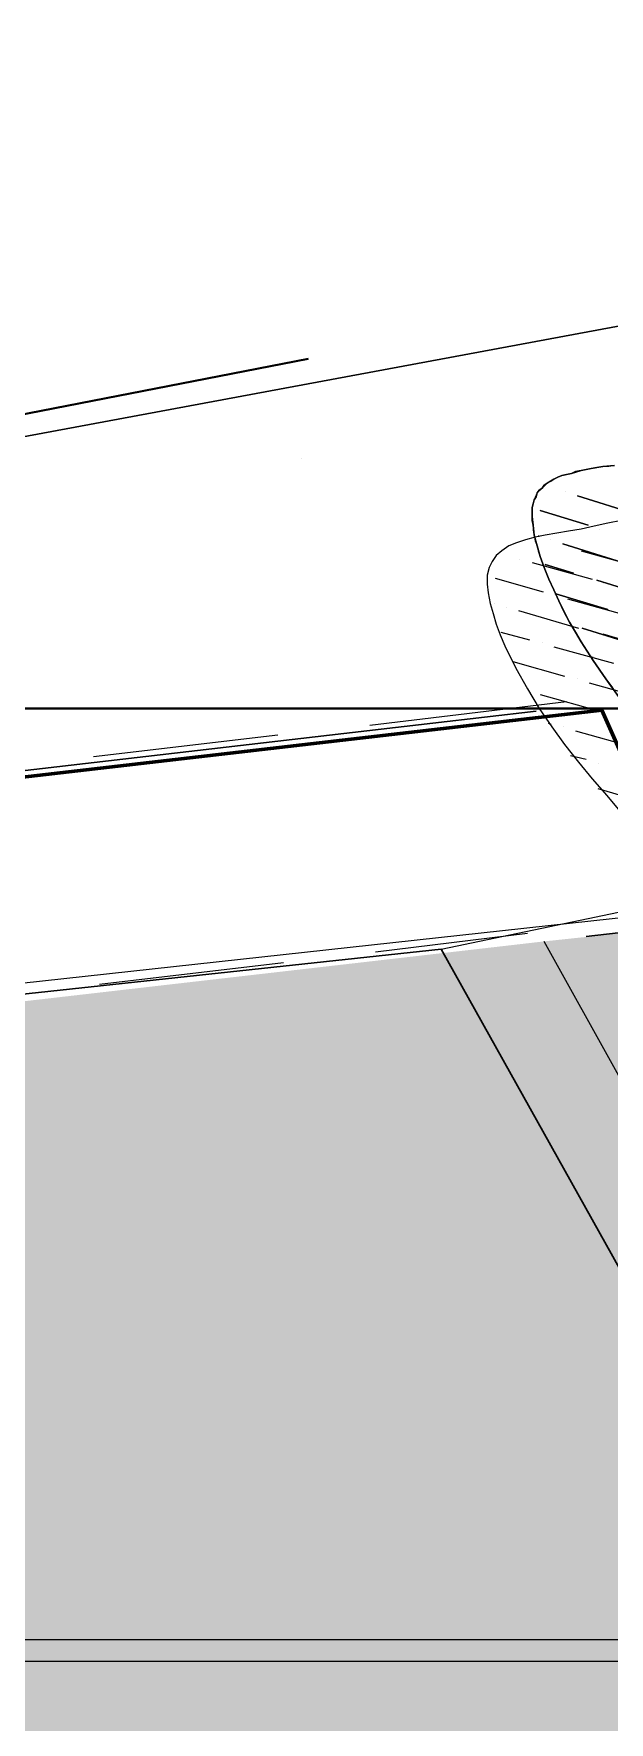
# Model space of a CAD drawing. Header units: millimetres. Extents: x -5841 to 140562, y 1006 to 102310.
# Drawn here: x 101929 to 102551, y 38359 to 40184 of the extents above; entities that cross this region are included whole.
import ezdxf

# ---------------------------------------------------------------- set-up
doc = ezdxf.new("R2010")
doc.units = ezdxf.units.MM
doc.header["$LTSCALE"] = 10
doc.layers.add('PDF18_0', color=7, linetype='Continuous')
doc.layers.add('PDF18_WALLS', color=7, linetype='Continuous')
for name, color, linetype, true_color in [('PDF18_1_DRAWING', 7, 'Continuous', 0x5cb800), ('PDF18_KD - WALL - LOADBEARING', 7, 'Continuous', 0xc0ab87), ('PDF18_SURVEY_POINTS', 7, 'Continuous', 0x636466)]:
    doc.layers.add(name, color=color, linetype=linetype, true_color=true_color)
picture_1 = doc.add_image_def('image23.png', size_in_pixel=(325, 2133))
picture_2 = doc.add_image_def('image27.png', size_in_pixel=(318, 2147))
picture_3 = doc.add_image_def('image28.png', size_in_pixel=(318, 2147))
picture_4 = doc.add_image_def('image29.png', size_in_pixel=(318, 2147))

msp = doc.modelspace()

# ---------------------------------------------------------------- linework, layer by layer
at = {"layer": 'PDF18_0', "lineweight": 0}
for points in [[(102556.78454, 39716.95851), (102544.08486, 39715.90021), (102531.38518, 39713.78359), (102520.80212, 39711.66698), (102510.21905, 39708.49206), (102499.63599, 39706.37545), (102491.16954, 39702.14222), (102483.76139, 39697.909), (102478.46986, 39692.61746), (102473.17832, 39687.32593), (102470.0034, 39679.91778), (102467.88679, 39671.45133), (102467.88679, 39661.92657), (102468.9451, 39652.40181), (102470.0034, 39641.81875), (102473.17832, 39630.17738), (102476.35324, 39618.536), (102480.58647, 39606.89463), (102485.878, 39594.19495), (102496.46107, 39570.91221), (102508.10244, 39547.62947), (102520.80212, 39526.46334), (102533.5018, 39506.35551), (102547.25978, 39486.24769), (102561.01777, 39467.19817)], [(102561.01777, 39467.19817), (102547.25978, 39486.24769), (102533.5018, 39506.35551), (102520.80212, 39526.46334), (102514.45228, 39537.0464), (102508.10244, 39547.62947), (102501.7526, 39559.27084), (102496.46107, 39570.91221), (102491.16954, 39582.55358), (102485.878, 39594.19495), (102480.58647, 39606.89463), (102476.35324, 39618.536), (102473.17832, 39630.17738), (102470.0034, 39641.81875), (102468.9451, 39652.40181), (102467.88679, 39657.69335), (102467.88679, 39661.92657), (102467.88679, 39667.21811), (102467.88679, 39671.45133), (102468.9451, 39675.68456), (102470.0034, 39679.91778), (102472.12002, 39683.0927), (102473.17832, 39687.32593), (102475.29494, 39690.50085), (102478.46986, 39692.61746), (102480.58647, 39695.79238), (102483.76139, 39697.909), (102487.99462, 39700.02561), (102491.16954, 39702.14222), (102495.40276, 39704.25883), (102499.63599, 39706.37545), (102510.21905, 39708.49206), (102520.80212, 39711.66698), (102531.38518, 39713.78359), (102544.08486, 39715.90021), (102556.78454, 39716.95851)], [(102556.78454, 39716.95851), (102550.4347, 39715.90021), (102544.08486, 39715.90021), (102537.73502, 39714.8419), (102531.38518, 39713.78359), (102526.09365, 39712.72529), (102520.80212, 39711.66698), (102514.45228, 39710.60867), (102510.21905, 39708.49206), (102504.92752, 39707.43375), (102499.63599, 39706.37545), (102495.40276, 39704.25883), (102491.16954, 39702.14222), (102487.99462, 39700.02561), (102483.76139, 39697.909), (102480.58647, 39695.79238), (102478.46986, 39692.61746), (102475.29494, 39690.50085), (102473.17832, 39687.32593), (102472.12002, 39683.0927), (102470.0034, 39679.91778), (102468.9451, 39675.68456), (102467.88679, 39671.45133), (102467.88679, 39667.21811), (102467.88679, 39661.92657), (102467.88679, 39657.69335), (102468.9451, 39652.40181), (102468.9451, 39647.11028), (102470.0034, 39641.81875), (102471.06171, 39635.46891), (102473.17832, 39630.17738), (102474.23663, 39624.88584), (102476.35324, 39618.536), (102478.46986, 39612.18617), (102480.58647, 39606.89463), (102485.878, 39594.19495), (102491.16954, 39582.55358), (102496.46107, 39570.91221), (102501.7526, 39559.27084), (102508.10244, 39547.62947), (102514.45228, 39537.0464), (102520.80212, 39526.46334), (102527.15196, 39515.88027), (102533.5018, 39506.35551), (102540.90994, 39495.77245), (102547.25978, 39486.24769), (102554.66793, 39476.72293)], [(102564.19269, 39657.69335), (102549.37639, 39654.51843), (102534.5601, 39651.34351), (102520.80212, 39648.16859), (102507.04413, 39646.05197), (102494.34446, 39643.93536), (102481.64478, 39641.81875), (102471.06171, 39639.70214), (102460.47865, 39636.52722), (102450.95389, 39633.3523), (102442.48743, 39630.17738), (102435.07929, 39624.88584), (102428.72945, 39619.59431), (102424.49622, 39613.24447), (102421.3213, 39606.89463), (102419.20469, 39598.42818), (102419.20469, 39588.90342), (102420.263, 39579.37866), (102422.37961, 39567.73729), (102425.55453, 39557.15423), (102428.72945, 39545.51285), (102432.96268, 39533.87148), (102438.25421, 39522.23011), (102449.89558, 39497.88906), (102462.59526, 39475.66462), (102475.29494, 39454.49849), (102489.05292, 39434.39067), (102502.81091, 39415.34115), (102517.6272, 39396.29163), (102532.44349, 39378.30042), (102548.31809, 39360.30921), (102564.19269, 39341.25969)], [(102369.46428, 39194.15508), (102744.1048, 39272.46977)]]:
    msp.add_lwpolyline(points, dxfattribs=at)
at = {"layer": 'PDF18_0', "color": 0, "lineweight": 0, "true_color": 0x105689}
for points in [[(102292.20791, 39436.50728), (102504.92752, 39461.90664)], [(101993.76546, 39402.64147), (102192.72709, 39425.92422)], [(102462.59526, 39211.08799), (102298.55775, 39190.98016)], [(102199.07693, 39179.33879), (102000.1153, 39156.05605)]]:
    msp.add_lwpolyline(points, dxfattribs=at)
at = {"layer": 'PDF18_0', "color": 1, "lineweight": 60}
msp.add_lwpolyline([(105335.8975, 37880.79667), (103841.56867, 37047.90943), (102962.11594, 38591.97867), (102793.8452, 38887.24619), (102962.11594, 38591.97867), (103841.56867, 37047.90943), (105335.8975, 37880.79667), (103841.56867, 37047.90943), (102962.11594, 38591.97867), (102793.8452, 38887.24619), (102543.02656, 39452.38188), (95831.24651, 38675.58488), (95818.54683, 38660.76859), (91849.89732, 37215.12186)], dxfattribs=at)
at = {"layer": 'PDF18_0', "lineweight": 30}
msp.add_lwpolyline([(96020.68338, 38702.04254), (102472.12002, 39451.32357)], dxfattribs=at)
at = {"layer": 'PDF18_0', "color": 0, "lineweight": 0, "true_color": 0x636466}
msp.add_lwpolyline([(102526.09365, 39207.91307), (102645.68229, 39221.67105)], close=True, dxfattribs=at)
msp.add_lwpolyline([(102645.68229, 39221.67105), (102526.09365, 39207.91307)], dxfattribs=at)
at = {"layer": 'PDF18_1_DRAWING', "lineweight": 25}
for points in [[(102503.86921, 39688.38424), (102503.86921, 39688.38424)], [(102503.86921, 39688.38424), (102503.86921, 39688.38424)], [(102503.86921, 39688.38424), (102503.86921, 39688.38424)], [(102516.56889, 39684.15101), (102581.12559, 39664.04319)], [(102476.35324, 39668.27641), (102528.21026, 39652.40181)], [(102474.23663, 39640.76044), (102475.29494, 39640.76044)], [(102540.90994, 39648.16859), (102540.90994, 39648.16859)], [(102540.90994, 39648.16859), (102540.90994, 39648.16859)], [(102540.90994, 39648.16859), (102540.90994, 39648.16859)], [(102487.99462, 39636.52722), (102487.99462, 39636.52722)], [(102487.99462, 39636.52722), (102487.99462, 39636.52722)], [(102487.99462, 39636.52722), (102487.99462, 39636.52722)], [(102500.69429, 39632.29399), (102565.25099, 39612.18617)], [(102507.04413, 39629.11907), (102507.04413, 39629.11907)], [(102520.80212, 39624.88584), (102585.35882, 39606.89463)], [(102454.12881, 39615.36109), (102454.12881, 39615.36109)], [(102467.88679, 39612.18617), (102532.44349, 39594.19495)], [(102481.64478, 39610.06955), (102512.33567, 39600.54479)], [(102427.67114, 39595.25326), (102479.52816, 39580.43697)], [(102525.03534, 39596.31157), (102525.03534, 39596.31157)], [(102525.03534, 39596.31157), (102525.03534, 39596.31157)], [(102525.03534, 39596.31157), (102525.03534, 39596.31157)], [(102537.73502, 39593.13665), (102602.29172, 39573.02882)], [(102545.14317, 39589.96173), (102545.14317, 39589.96173)], [(102426.61284, 39567.73729), (102426.61284, 39567.73729)], [(102492.22784, 39577.26205), (102492.22784, 39577.26205)], [(102493.28615, 39578.32036), (102549.37639, 39561.38745)], [(102505.98583, 39573.02882), (102570.54253, 39555.03761)], [(102440.37082, 39563.50406), (102440.37082, 39563.50406)], [(102453.0705, 39560.32915), (102517.6272, 39541.27963)], [(102434.02098, 39537.0464), (102464.71187, 39528.57995)], [(102521.86043, 39541.27963), (102586.41712, 39521.1718)], [(102530.32688, 39538.10471), (102530.32688, 39538.10471)], [(102544.08486, 39534.92979), (102608.64156, 39515.88027)], [(102478.46986, 39525.40503), (102478.46986, 39525.40503)], [(102491.16954, 39521.1718), (102555.72623, 39503.18059)], [(102446.72066, 39505.29721), (102502.81091, 39489.42261)], [(102529.26857, 39510.58874), (102533.5018, 39509.53043)], [(102546.20148, 39505.29721), (102546.20148, 39505.29721)], [(102546.20148, 39505.29721), (102546.20148, 39505.29721)], [(102546.20148, 39505.29721), (102546.20148, 39505.29721)], [(102516.56889, 39486.24769), (102516.56889, 39486.24769)], [(102529.26857, 39482.01446), (102593.82527, 39464.02325)], [(102476.35324, 39469.31478), (102540.90994, 39451.32357)], [(102484.8197, 39438.62389), (102487.99462, 39437.56559)], [(102501.7526, 39434.39067), (102501.7526, 39434.39067)], [(102514.45228, 39430.15744), (102579.00898, 39412.16623)], [(102509.16075, 39403.69978), (102526.09365, 39399.46655)], [(102539.85164, 39395.23333), (102539.85164, 39395.23333)], [(102538.79333, 39367.71736), (102564.19269, 39360.30921)]]:
    msp.add_lwpolyline(points, dxfattribs=at)
for points in [[(102581.12559, 39664.04319), (102516.56889, 39684.15101)], [(102528.21026, 39652.40181), (102476.35324, 39668.27641)], [(102475.29494, 39640.76044), (102474.23663, 39640.76044)], [(102565.25099, 39612.18617), (102500.69429, 39632.29399)], [(102512.33567, 39600.54479), (102481.64478, 39610.06955)], [(102602.29172, 39573.02882), (102537.73502, 39593.13665)], [(102549.37639, 39561.38745), (102493.28615, 39578.32036)], [(102586.41712, 39521.1718), (102521.86043, 39541.27963)], [(102533.5018, 39509.53043), (102529.26857, 39510.58874)]]:
    msp.add_lwpolyline(points, close=True, dxfattribs=at)
at = {"layer": 'PDF18_KD - WALL - LOADBEARING', "color": 0, "lineweight": 0, "true_color": 0x939598}
msp.add_lwpolyline([(97648.35883, 33753.40118), (99388.21477, 34733.39304), (100440.17147, 35320.75316), (102180.02741, 36296.51179), (103640.49043, 37115.64105), (103283.84113, 37756.97481), (102480.58647, 39202.62154)], dxfattribs=at)
at = {"layer": 'PDF18_KD - WALL - LOADBEARING', "color": 0, "true_color": 0x939598, "transparency": 33554559}
for points in [[(102649.91552, 39220.61275), (102657.32366, 39202.62154), (102480.58647, 39202.62154)], [(102657.32366, 39202.62154), (102480.58647, 39202.62154), (102789.61198, 38901.00417)], [(102480.58647, 39202.62154), (102789.61198, 38901.00417), (102647.7989, 38901.00417)]]:
    msp.add_solid(points, dxfattribs=at)
at = {"layer": 'PDF18_KD - WALL - LOADBEARING', "color": 0, "true_color": 0xfdfce3, "transparency": 33554559}
for points in [[(102480.58647, 39202.62154), (102889.09279, 38467.09849), (96092.64822, 38467.09849)], [(102889.09279, 38467.09849), (96092.64822, 38467.09849), (103640.49043, 37115.64105)], [(96092.64822, 38467.09849), (103640.49043, 37115.64105), (96206.94533, 37115.64105)]]:
    msp.add_solid(points, dxfattribs=at)
at = {"layer": 'PDF18_SURVEY_POINTS', "lineweight": 25}
for points in [[(102225.5346, 39832.31393), (102225.5346, 39832.31393)], [(102225.5346, 39832.31393), (102225.5346, 39832.31393)], [(102225.5346, 39832.31393), (102225.5346, 39832.31393)], [(102225.5346, 39832.31393), (102225.5346, 39832.31393)], [(102225.5346, 39832.31393), (102225.5346, 39832.31393)], [(102218.12645, 39724.36666), (102218.12645, 39724.36666)], [(102218.12645, 39724.36666), (102218.12645, 39724.36666)], [(102218.12645, 39724.36666), (102218.12645, 39724.36666)]]:
    msp.add_lwpolyline(points, dxfattribs=at)
at = {"layer": 'PDF18_WALLS', "lineweight": 30}
for points in [[(104259.59976, 40183.67169), (98182.80363, 39053.40031), (100278.25057, 39442.85712)], [(95768.80642, 38413.12486), (98256.88509, 38753.89957), (98984.99998, 38819.51457), (100401.01413, 38982.49378), (102369.46428, 39194.15508), (103726.21326, 36764.28328), (103822.51916, 36818.25691)]]:
    msp.add_lwpolyline(points, dxfattribs=at)
at = {"layer": 'PDF18_WALLS', "lineweight": 35}
msp.add_lwpolyline([(102225.5346, 39832.31393), (100318.46622, 39460.84833), (98223.01928, 39073.50814), (98189.15347, 39162.40589), (98223.01928, 39073.50814), (100318.46622, 39460.84833)], close=True, dxfattribs=at)
msp.add_lwpolyline([(98189.15347, 39162.40589), (98223.01928, 39073.50814), (100318.46622, 39460.84833), (102225.5346, 39832.31393)], dxfattribs=at)
at = {"layer": 'PDF18_WALLS', "lineweight": 25}
msp.add_lwpolyline([(96072.5404, 38460.74865), (97052.53225, 38590.92036), (98250.53525, 38758.13279), (98978.65014, 38824.8061), (100394.66429, 38990.96023), (102626.63277, 39235.42904), (102767.38754, 38916.87877), (103113.45378, 38297.76945), (103433.06235, 37741.10021), (103732.5631, 37229.93815), (103824.63577, 37066.95895)], dxfattribs=at)

# ---------------------------------------------------------------- pictures from other files: only their frames are drawn
at = {"layer": 'PDF18_KD - WALL - LOADBEARING', "color": 0, "true_color": 0xf8d731}
image = msp.add_image(picture_1, insert=(102587.79841, 38424.229), size_in_units=(1029.77425, 6770.26252), rotation=90, dxfattribs=at)
image.dxf.flags = 15
image = msp.add_image(picture_2, insert=(102643.88974, 38447.5139), size_in_units=(1007.54873, 6816.83016), rotation=90, dxfattribs=at)
image.dxf.flags = 15
image = msp.add_image(picture_3, insert=(102643.88974, 38447.5139), size_in_units=(1007.54873, 6816.83016), rotation=90, dxfattribs=at)
image.dxf.flags = 15
image = msp.add_image(picture_4, insert=(102643.88974, 38447.5139), size_in_units=(1007.54873, 6816.83016), rotation=90, dxfattribs=at)
image.dxf.flags = 15

doc.saveas('drawing.dxf')
